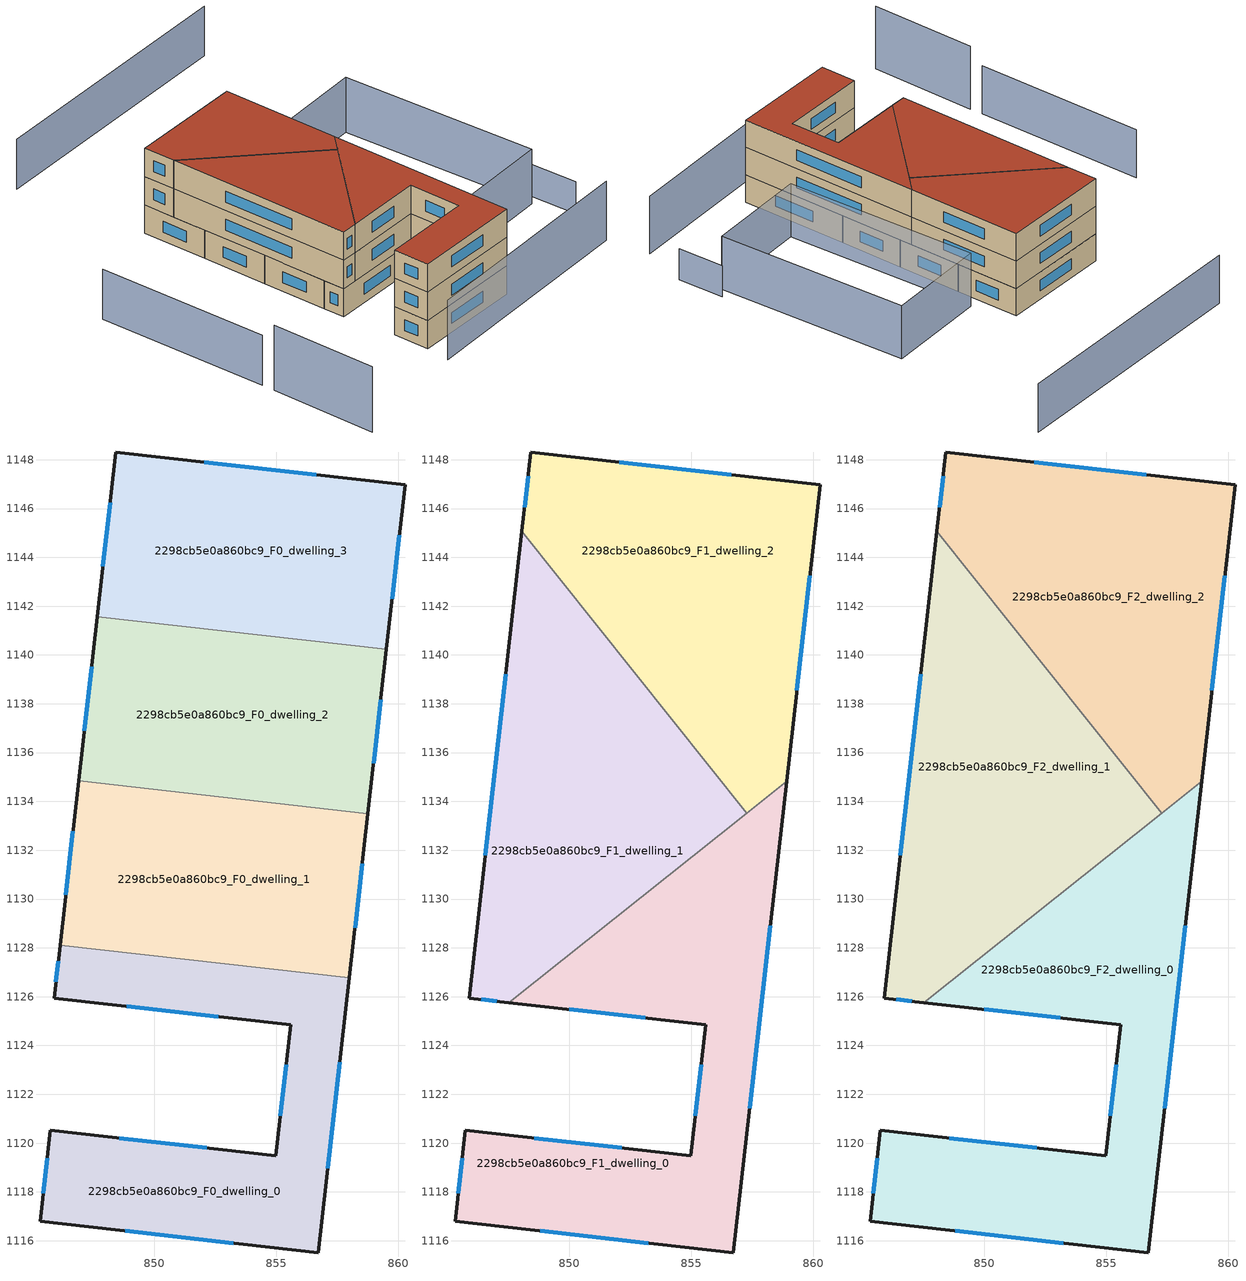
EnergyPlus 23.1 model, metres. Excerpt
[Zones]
2298cb5e0a860bc9_F0_dwelling_0
 floor ground (EU_floor_Construction): 857.99,1126.77 856.72,1115.51 845.32,1116.8 845.74,1120.53 854.99,1119.48 855.59,1124.85 845.9,1125.94 846.15,1128.11 z0
 wall outside (EU_wall_Construction): 846.15,1128.11 845.9,1125.94 855.59,1124.85 854.99,1119.48 845.74,1120.53 845.32,1116.8 856.72,1115.51 857.99,1126.77 z0:3
 wall to 2298cb5e0a860bc9_F0_dwelling_1 (EU_wall_Construction): 857.99,1126.77 846.15,1128.11 z0:3
 window (EU_Window_Construction): 848.87,1125.61 852.62,1125.19 / 846.07,1127.45 845.98,1126.61 / 857.11,1118.96 857.61,1123.32 / 848.81,1116.4 853.23,1115.91 / 845.61,1119.39 845.45,1117.94 / 852.15,1119.8 848.57,1120.21 / 855.41,1123.21 855.17,1121.13 z0.92:2.08
2298cb5e0a860bc9_F0_dwelling_1
 floor ground (EU_floor_Construction): 858.76,1133.5 857.99,1126.77 846.15,1128.11 846.91,1134.84 z0
 wall outside (EU_wall_Construction): 846.91,1134.84 846.15,1128.11 / 857.99,1126.77 858.76,1133.5 z0:3
 wall to 2298cb5e0a860bc9_F0_dwelling_2 (EU_wall_Construction): 858.76,1133.5 846.91,1134.84 z0:3
 window (EU_Window_Construction): 846.67,1132.78 846.38,1130.17 / 858.23,1128.83 858.52,1131.44 z0.92:2.08
2298cb5e0a860bc9_F0_dwelling_2
 floor ground (EU_floor_Construction): 859.52,1140.23 858.76,1133.5 846.91,1134.84 847.66,1141.57 z0
 wall outside (EU_wall_Construction): 847.66,1141.57 846.91,1134.84 / 858.76,1133.5 859.52,1140.23 z0:3
 wall to 2298cb5e0a860bc9_F0_dwelling_3 (EU_wall_Construction): 859.52,1140.23 847.66,1141.57 z0:3
 window (EU_Window_Construction): 847.43,1139.51 847.14,1136.9 / 858.99,1135.56 859.28,1138.17 z0.92:2.08
2298cb5e0a860bc9_F0_dwelling_3
 floor ground (EU_floor_Construction): 860.28,1146.96 859.52,1140.23 847.66,1141.57 848.42,1148.3 z0
 wall outside (EU_wall_Construction): 859.52,1140.23 860.28,1146.96 848.42,1148.3 847.66,1141.57 z0:3
 window (EU_Window_Construction): 848.19,1146.24 847.9,1143.63 / 856.65,1147.37 852.05,1147.89 / 859.75,1142.29 860.04,1144.9 z0.92:2.08
2298cb5e0a860bc9_F1_dwelling_0
 floor to 2298cb5e0a860bc9_F0_dwelling_0 (EU_floor_Construction): 857.99,1126.77 856.72,1115.51 845.32,1116.8 845.74,1120.53 854.99,1119.48 855.59,1124.85 847.53,1125.76 849.94,1127.68 z3
 floor to 2298cb5e0a860bc9_F0_dwelling_2 (EU_floor_Construction): 858.9,1134.83 858.76,1133.5 857.43,1133.65 z3
 floor to 2298cb5e0a860bc9_F0_dwelling_1 (EU_floor_Construction): 858.76,1133.5 857.99,1126.77 849.94,1127.68 857.43,1133.65 z3
 wall outside (EU_wall_Construction): 847.53,1125.76 855.59,1124.85 854.99,1119.48 845.74,1120.53 845.32,1116.8 856.72,1115.51 858.91,1134.83 z3:6
 wall to 2298cb5e0a860bc9_F1_dwelling_1 (EU_wall_Construction): 857.27,1133.52 847.53,1125.76 z3:6
 wall to 2298cb5e0a860bc9_F1_dwelling_2 (EU_wall_Construction): 858.91,1134.83 857.27,1133.52 z3:6
 window (EU_Window_Construction): 850,1125.48 853.12,1125.13 / 857.39,1121.43 858.24,1128.91 / 848.81,1116.4 853.23,1115.91 / 845.61,1119.39 845.45,1117.94 / 852.15,1119.8 848.57,1120.21 / 855.41,1123.21 855.17,1121.13 z3.92:5.08
2298cb5e0a860bc9_F1_dwelling_1
 floor to 2298cb5e0a860bc9_F0_dwelling_1 (EU_floor_Construction): 857.13,1133.69 857.27,1133.52 849.94,1127.68 846.15,1128.11 846.91,1134.84 z3
 floor to 2298cb5e0a860bc9_F0_dwelling_0 (EU_floor_Construction): 849.94,1127.68 847.53,1125.76 845.9,1125.94 846.15,1128.11 z3
 floor to 2298cb5e0a860bc9_F0_dwelling_2 (EU_floor_Construction): 851.16,1141.18 857.13,1133.69 846.91,1134.84 847.67,1141.57 z3
 floor to 2298cb5e0a860bc9_F0_dwelling_3 (EU_floor_Construction): 848.06,1145.07 851.16,1141.18 847.67,1141.57 z3
 wall outside (EU_wall_Construction): 848.06,1145.07 845.9,1125.94 847.53,1125.76 z3:6
 wall to 2298cb5e0a860bc9_F1_dwelling_2 (EU_wall_Construction): 857.27,1133.52 848.06,1145.07 z3:6
 window (EU_Window_Construction): 847.4,1139.21 846.56,1131.8 / 846.4,1125.89 847.03,1125.82 z3.92:5.08
2298cb5e0a860bc9_F1_dwelling_2
 floor to 2298cb5e0a860bc9_F0_dwelling_2 (EU_floor_Construction): 859.52,1140.23 858.9,1134.83 857.43,1133.65 857.13,1133.69 851.16,1141.18 z3
 floor to 2298cb5e0a860bc9_F0_dwelling_3 (EU_floor_Construction): 860.28,1146.96 859.51,1140.23 851.16,1141.18 848.06,1145.07 848.42,1148.3 z3
 floor to 2298cb5e0a860bc9_F0_dwelling_1 (EU_floor_Construction): 857.43,1133.65 857.27,1133.52 857.13,1133.69 z3
 wall outside (EU_wall_Construction): 858.91,1134.83 860.28,1146.96 848.42,1148.3 848.06,1145.07 z3:6
 window (EU_Window_Construction): 848.31,1147.31 848.17,1146.06 / 856.65,1147.37 852.05,1147.89 / 859.32,1138.55 859.86,1143.25 z3.92:5.08
2298cb5e0a860bc9_F2_dwelling_0
 floor to 2298cb5e0a860bc9_F1_dwelling_0 (EU_floor_Construction): 858.91,1134.83 856.72,1115.51 845.32,1116.8 845.74,1120.53 854.99,1119.48 855.59,1124.85 847.53,1125.76 z6
 wall outside (EU_wall_Construction): 847.53,1125.76 855.59,1124.85 854.99,1119.48 845.74,1120.53 845.32,1116.8 856.72,1115.51 858.91,1134.83 z6:9
 wall to 2298cb5e0a860bc9_F2_dwelling_1 (EU_wall_Construction): 857.27,1133.52 847.53,1125.76 z6:9
 wall to 2298cb5e0a860bc9_F2_dwelling_2 (EU_wall_Construction): 858.91,1134.83 857.27,1133.52 z6:9
 window (EU_Window_Construction): 850,1125.48 853.12,1125.13 / 857.39,1121.43 858.24,1128.91 / 848.81,1116.4 853.23,1115.91 / 845.61,1119.39 845.45,1117.94 / 852.15,1119.8 848.57,1120.21 / 855.41,1123.21 855.17,1121.13 z6.92:8.08
 roof outside (EU_roof_Construction): 856.72,1115.51 858.91,1134.83 847.53,1125.76 855.59,1124.85 854.99,1119.48 845.74,1120.53 845.32,1116.8 z9
2298cb5e0a860bc9_F2_dwelling_1
 floor to 2298cb5e0a860bc9_F1_dwelling_1 (EU_floor_Construction): 848.06,1145.07 857.27,1133.52 847.53,1125.76 845.9,1125.94 z6
 wall outside (EU_wall_Construction): 848.06,1145.07 845.9,1125.94 847.53,1125.76 z6:9
 wall to 2298cb5e0a860bc9_F2_dwelling_2 (EU_wall_Construction): 857.27,1133.52 848.06,1145.07 z6:9
 window (EU_Window_Construction): 847.4,1139.21 846.56,1131.8 / 846.4,1125.89 847.03,1125.82 z6.92:8.08
 roof outside (EU_roof_Construction): 857.27,1133.52 848.06,1145.07 845.9,1125.94 847.53,1125.76 z9
2298cb5e0a860bc9_F2_dwelling_2
 floor to 2298cb5e0a860bc9_F1_dwelling_2 (EU_floor_Construction): 860.28,1146.96 858.91,1134.83 857.27,1133.52 848.06,1145.07 848.42,1148.3 z6
 wall outside (EU_wall_Construction): 858.91,1134.83 860.28,1146.96 848.42,1148.3 848.06,1145.07 z6:9
 window (EU_Window_Construction): 848.31,1147.31 848.17,1146.06 / 856.65,1147.37 852.05,1147.89 / 859.32,1138.55 859.86,1143.25 z6.92:8.08
 roof outside (EU_roof_Construction): 858.91,1134.83 860.28,1146.96 848.42,1148.3 848.06,1145.07 857.27,1133.52 z9
shading: 844.73,1114.34 868.91,1112.58 z0:6.3; 871.23,1117.18 871.64,1122.11 z0:3.4; 832.35,1124.9 831.04,1113.87 z0:6.9; 870.6,1121.39 859.63,1122.16 / 859.63,1122.16 861.04,1142.51 / 861.04,1142.51 872.01,1141.75 / 872.01,1141.75 870.6,1121.39 z0:5.8; 834.38,1144.11 832.47,1126.24 / 876.13,1159.07 848.66,1161.83 z0:5.3
[Building]
EU S2 Campaign: North Axis=0; Terrain=City; Solar Distribution=FullExterior
[Site:Location]
Cape.Town.Intl.AP: Latitude=-33.965; Longitude=18.602; Time Zone=2; Elevation=46
[SizingPeriod:WeatherFileDays]
AnnualSizingPeriod: Begin Month=1; Begin Day of Month=1; End Month=12; End Day of Month=31; Day of Week for Start Day=Monday; Use Weather File Daylight Saving Period=No; Use Weather File Rain and Snow Indicators=No
[MATERIAL]
EU_InternalMass_Material: Roughness=MediumRough; Thickness=0.1; Conductivity=1; Density=1800; Specific Heat=900; Thermal Absorptance=0.9; Solar Absorptance=0.7; Visible Absorptance=0.7
[MATERIAL:NOMASS] Roughness=MediumRough; Thermal Absorptance=0.9; Solar Absorptance=0.7; Visible Absorptance=0.7
Name | Thermal Resistance
EU_wall_NoMass | 0.443251
EU_roof_NoMass | 0.403317
EU_floor_NoMass | 0.599929
[WINDOWMATERIAL:SIMPLEGLAZINGSYSTEM]
EU_Window_SimpleGlazing: UFactor=4.90254; Solar Heat Gain Coefficient=0.85; Visible Transmittance=0.85
[CONSTRUCTION]
EU_wall_Construction: EU_wall_NoMass
EU_roof_Construction: EU_roof_NoMass
EU_floor_Construction: EU_floor_NoMass
EU_Window_Construction: EU_Window_SimpleGlazing
EU_InternalMass_Construction: EU_InternalMass_Material
[ZONE] Type=1; Multiplier=1; Ceiling Height=autocalculate; Floor Area=autocalculate; Part of Total Floor Area=Yes
Name | Volume
2298cb5e0a860bc9_F0_dwelling_0 | 242.313
2298cb5e0a860bc9_F1_dwelling_0; 2298cb5e0a860bc9_F2_dwelling_0 | 323.097
2298cb5e0a860bc9_F0_dwelling_1 | 242.307
2298cb5e0a860bc9_F1_dwelling_1; 2298cb5e0a860bc9_F2_dwelling_1 | 323.111
2298cb5e0a860bc9_F0_dwelling_2 | 242.319
2298cb5e0a860bc9_F1_dwelling_2; 2298cb5e0a860bc9_F2_dwelling_2 | 323.087
2298cb5e0a860bc9_F0_dwelling_3 | 242.337
[INTERNALMASS] Construction=EU_InternalMass_Construction
Name | Zone or ZoneList | Surface Area
2298cb5e0a860bc9_F0_dwelling_0_EU_InternalMass | 2298cb5e0a860bc9_F0_dwelling_0 | 80.7713
2298cb5e0a860bc9_F0_dwelling_1_EU_InternalMass | 2298cb5e0a860bc9_F0_dwelling_1 | 80.7689
2298cb5e0a860bc9_F0_dwelling_2_EU_InternalMass | 2298cb5e0a860bc9_F0_dwelling_2 | 80.7729
2298cb5e0a860bc9_F0_dwelling_3_EU_InternalMass | 2298cb5e0a860bc9_F0_dwelling_3 | 80.7792
2298cb5e0a860bc9_F1_dwelling_0_EU_InternalMass | 2298cb5e0a860bc9_F1_dwelling_0 | 107.699
2298cb5e0a860bc9_F1_dwelling_1_EU_InternalMass | 2298cb5e0a860bc9_F1_dwelling_1 | 107.704
2298cb5e0a860bc9_F1_dwelling_2_EU_InternalMass | 2298cb5e0a860bc9_F1_dwelling_2 | 107.697
2298cb5e0a860bc9_F2_dwelling_0_EU_InternalMass | 2298cb5e0a860bc9_F2_dwelling_0 | 107.699
2298cb5e0a860bc9_F2_dwelling_1_EU_InternalMass | 2298cb5e0a860bc9_F2_dwelling_1 | 107.704
2298cb5e0a860bc9_F2_dwelling_2_EU_InternalMass | 2298cb5e0a860bc9_F2_dwelling_2 | 107.697
[OTHEREQUIPMENT] Fuel Type=Electricity; Design Level Calculation Method=Watts/Area; Power per Zone Floor Area=1; Fraction Latent=0; Fraction Radiant=0; Fraction Lost=0; Carbon Dioxide Generation Rate=0; EndUse Subcategory=EU_Step8_InternalGains
Name | Zone or ZoneList or Space or SpaceList | Schedule
EU_Step8_InternalGain_2298cb5e0a860bc9_F0_dwelling_0_f000 | 2298cb5e0a860bc9_F0_dwelling_0 | EU_Step8_GainSchedule_2298cb5e0a860bc9_F0_dwelling_0_f000
EU_Step8_InternalGain_2298cb5e0a860bc9_F0_dwelling_1_f000 | 2298cb5e0a860bc9_F0_dwelling_1 | EU_Step8_GainSchedule_2298cb5e0a860bc9_F0_dwelling_1_f000
EU_Step8_InternalGain_2298cb5e0a860bc9_F0_dwelling_2_f000 | 2298cb5e0a860bc9_F0_dwelling_2 | EU_Step8_GainSchedule_2298cb5e0a860bc9_F0_dwelling_2_f000
EU_Step8_InternalGain_2298cb5e0a860bc9_F0_dwelling_3_f000 | 2298cb5e0a860bc9_F0_dwelling_3 | EU_Step8_GainSchedule_2298cb5e0a860bc9_F0_dwelling_3_f000
EU_Step8_InternalGain_2298cb5e0a860bc9_F1_dwelling_0_f000 | 2298cb5e0a860bc9_F1_dwelling_0 | EU_Step8_GainSchedule_2298cb5e0a860bc9_F1_dwelling_0_f000
EU_Step8_InternalGain_2298cb5e0a860bc9_F1_dwelling_1_f000 | 2298cb5e0a860bc9_F1_dwelling_1 | EU_Step8_GainSchedule_2298cb5e0a860bc9_F1_dwelling_1_f000
EU_Step8_InternalGain_2298cb5e0a860bc9_F1_dwelling_2_f000 | 2298cb5e0a860bc9_F1_dwelling_2 | EU_Step8_GainSchedule_2298cb5e0a860bc9_F1_dwelling_2_f000
EU_Step8_InternalGain_2298cb5e0a860bc9_F2_dwelling_0_f000 | 2298cb5e0a860bc9_F2_dwelling_0 | EU_Step8_GainSchedule_2298cb5e0a860bc9_F2_dwelling_0_f000
EU_Step8_InternalGain_2298cb5e0a860bc9_F2_dwelling_1_f000 | 2298cb5e0a860bc9_F2_dwelling_1 | EU_Step8_GainSchedule_2298cb5e0a860bc9_F2_dwelling_1_f000
EU_Step8_InternalGain_2298cb5e0a860bc9_F2_dwelling_2_f000 | 2298cb5e0a860bc9_F2_dwelling_2 | EU_Step8_GainSchedule_2298cb5e0a860bc9_F2_dwelling_2_f000
[ZONEVENTILATION:DESIGNFLOWRATE] Schedule=EU_AlwaysOn; Design Flow Rate Calculation Method=AirChanges/Hour; Air Changes per Hour=0.713097; Ventilation Type=Natural; Fan Pressure Rise=0; Fan Total Efficiency=1; Constant Term Coefficient=1; Temperature Term Coefficient=0; Velocity Term Coefficient=0; Velocity Squared Term Coefficient=0; Minimum Indoor Temperature=-100; Maximum Indoor Temperature=100; Delta Temperature=-100; Minimum Outdoor Temperature=-100; Maximum Outdoor Temperature=100; Maximum Wind Speed=40
Name | Zone or ZoneList or Space or SpaceList
EU_ConstantAir_2298cb5e0a860bc9_F0_dwelling_0 | 2298cb5e0a860bc9_F0_dwelling_0
EU_ConstantAir_2298cb5e0a860bc9_F0_dwelling_1 | 2298cb5e0a860bc9_F0_dwelling_1
EU_ConstantAir_2298cb5e0a860bc9_F0_dwelling_2 | 2298cb5e0a860bc9_F0_dwelling_2
EU_ConstantAir_2298cb5e0a860bc9_F0_dwelling_3 | 2298cb5e0a860bc9_F0_dwelling_3
EU_ConstantAir_2298cb5e0a860bc9_F1_dwelling_0 | 2298cb5e0a860bc9_F1_dwelling_0
EU_ConstantAir_2298cb5e0a860bc9_F1_dwelling_1 | 2298cb5e0a860bc9_F1_dwelling_1
EU_ConstantAir_2298cb5e0a860bc9_F1_dwelling_2 | 2298cb5e0a860bc9_F1_dwelling_2
EU_ConstantAir_2298cb5e0a860bc9_F2_dwelling_0 | 2298cb5e0a860bc9_F2_dwelling_0
EU_ConstantAir_2298cb5e0a860bc9_F2_dwelling_1 | 2298cb5e0a860bc9_F2_dwelling_1
EU_ConstantAir_2298cb5e0a860bc9_F2_dwelling_2 | 2298cb5e0a860bc9_F2_dwelling_2
[HVACTEMPLATE:THERMOSTAT] Constant Heating Setpoint=20; Constant Cooling Setpoint=50
EU_HeatOnly_2298cb5e0a860bc9_F0_dwelling_0; EU_HeatOnly_2298cb5e0a860bc9_F0_dwelling_1; EU_HeatOnly_2298cb5e0a860bc9_F0_dwelling_2; EU_HeatOnly_2298cb5e0a860bc9_F0_dwelling_3; EU_HeatOnly_2298cb5e0a860bc9_F1_dwelling_0; EU_HeatOnly_2298cb5e0a860bc9_F1_dwelling_1; EU_HeatOnly_2298cb5e0a860bc9_F1_dwelling_2; EU_HeatOnly_2298cb5e0a860bc9_F2_dwelling_0; EU_HeatOnly_2298cb5e0a860bc9_F2_dwelling_1; EU_HeatOnly_2298cb5e0a860bc9_F2_dwelling_2
[HVACTEMPLATE:ZONE:IDEALLOADSAIRSYSTEM] System Availability Schedule=EU_AlwaysOn; Maximum Heating Supply Air Temperature=50; Minimum Cooling Supply Air Temperature=13; Maximum Heating Supply Air Humidity Ratio=0.0156; Minimum Cooling Supply Air Humidity Ratio=0.0077; Heating Limit=NoLimit; Cooling Limit=NoLimit; Heating Availability Schedule=EU_AlwaysOn; Cooling Availability Schedule=EU_CoolingOff; Dehumidification Control Type=ConstantSensibleHeatRatio; Cooling Sensible Heat Ratio=0.7; Dehumidification Setpoint=60; Humidification Control Type=None; Humidification Setpoint=30; Outdoor Air Method=None; Outdoor Air Flow Rate per Person=0.00944; Outdoor Air Flow Rate per Zone Floor Area=0; Outdoor Air Flow Rate per Zone=0; Demand Controlled Ventilation Type=None; Outdoor Air Economizer Type=NoEconomizer; Heat Recovery Type=None; Sensible Heat Recovery Effectiveness=0.7; Latent Heat Recovery Effectiveness=0.65
Name | Template Thermostat
2298cb5e0a860bc9_F0_dwelling_0 | EU_HeatOnly_2298cb5e0a860bc9_F0_dwelling_0
2298cb5e0a860bc9_F0_dwelling_1 | EU_HeatOnly_2298cb5e0a860bc9_F0_dwelling_1
2298cb5e0a860bc9_F0_dwelling_2 | EU_HeatOnly_2298cb5e0a860bc9_F0_dwelling_2
2298cb5e0a860bc9_F0_dwelling_3 | EU_HeatOnly_2298cb5e0a860bc9_F0_dwelling_3
2298cb5e0a860bc9_F1_dwelling_0 | EU_HeatOnly_2298cb5e0a860bc9_F1_dwelling_0
2298cb5e0a860bc9_F1_dwelling_1 | EU_HeatOnly_2298cb5e0a860bc9_F1_dwelling_1
2298cb5e0a860bc9_F1_dwelling_2 | EU_HeatOnly_2298cb5e0a860bc9_F1_dwelling_2
2298cb5e0a860bc9_F2_dwelling_0 | EU_HeatOnly_2298cb5e0a860bc9_F2_dwelling_0
2298cb5e0a860bc9_F2_dwelling_1 | EU_HeatOnly_2298cb5e0a860bc9_F2_dwelling_1
2298cb5e0a860bc9_F2_dwelling_2 | EU_HeatOnly_2298cb5e0a860bc9_F2_dwelling_2
[SIZING:ZONE] Zone Cooling Design Supply Air Temperature Input Method=SupplyAirTemperature; Zone Cooling Design Supply Air Temperature=13; Zone Heating Design Supply Air Temperature Input Method=SupplyAirTemperature; Zone Heating Design Supply Air Temperature=50; Zone Cooling Design Supply Air Humidity Ratio=0.008; Zone Heating Design Supply Air Humidity Ratio=0.008; Cooling Design Air Flow Method=DesignDay; Cooling Design Air Flow Rate=0; Cooling Minimum Air Flow per Zone Floor Area=0.000762; Cooling Minimum Air Flow=0; Cooling Minimum Air Flow Fraction=0.2; Heating Design Air Flow Method=DesignDay; Heating Design Air Flow Rate=0; Heating Maximum Air Flow per Zone Floor Area=0.002032; Heating Maximum Air Flow=0.141576; Heating Maximum Air Flow Fraction=0.3; Account for Dedicated Outdoor Air System=No; Dedicated Outdoor Air System Control Strategy=NeutralSupplyAir; Dedicated Outdoor Air Low Setpoint Temperature for Design=autosize; Dedicated Outdoor Air High Setpoint Temperature for Design=autosize; Zone Load Sizing Method=Sensible Load Only No Latent Load; Zone Latent Cooling Design Supply Air Humidity Ratio Input Method=HumidityRatioDifference; Zone Cooling Design Supply Air Humidity Ratio Difference=0.005; Zone Latent Heating Design Supply Air Humidity Ratio Input Method=HumidityRatioDifference; Zone Humidification Design Supply Air Humidity Ratio Difference=0.005
2298cb5e0a860bc9_F0_dwelling_0; 2298cb5e0a860bc9_F0_dwelling_1; 2298cb5e0a860bc9_F0_dwelling_2; 2298cb5e0a860bc9_F0_dwelling_3; 2298cb5e0a860bc9_F1_dwelling_0; 2298cb5e0a860bc9_F1_dwelling_1; 2298cb5e0a860bc9_F1_dwelling_2; 2298cb5e0a860bc9_F2_dwelling_0; 2298cb5e0a860bc9_F2_dwelling_1; 2298cb5e0a860bc9_F2_dwelling_2
[SCHEDULE:CONSTANT]
Name | Hourly Value
EU_AlwaysOn | 1
EU_CoolingOff | 0
[SCHEDULE:FILE] Column Number=1; Rows to Skip at Top=0; Number of Hours of Data=8760; Column Separator=Comma; Interpolate to Timestep=No; Minutes per Item=60; Adjust Schedule for Daylight Savings=Yes
Name | File
EU_Step8_GainSchedule_2298cb5e0a860bc9_F0_dwelling_0_f000 | ../../schedules/2298cb5e0a860bc9/2298cb5e0a860bc9_F0_dwelling_0_f000_gain.csv
EU_Step8_GainSchedule_2298cb5e0a860bc9_F0_dwelling_1_f000 | ../../schedules/2298cb5e0a860bc9/2298cb5e0a860bc9_F0_dwelling_1_f000_gain.csv
EU_Step8_GainSchedule_2298cb5e0a860bc9_F0_dwelling_2_f000 | ../../schedules/2298cb5e0a860bc9/2298cb5e0a860bc9_F0_dwelling_2_f000_gain.csv
EU_Step8_GainSchedule_2298cb5e0a860bc9_F0_dwelling_3_f000 | ../../schedules/2298cb5e0a860bc9/2298cb5e0a860bc9_F0_dwelling_3_f000_gain.csv
EU_Step8_GainSchedule_2298cb5e0a860bc9_F1_dwelling_0_f000 | ../../schedules/2298cb5e0a860bc9/2298cb5e0a860bc9_F1_dwelling_0_f000_gain.csv
EU_Step8_GainSchedule_2298cb5e0a860bc9_F1_dwelling_1_f000 | ../../schedules/2298cb5e0a860bc9/2298cb5e0a860bc9_F1_dwelling_1_f000_gain.csv
EU_Step8_GainSchedule_2298cb5e0a860bc9_F1_dwelling_2_f000 | ../../schedules/2298cb5e0a860bc9/2298cb5e0a860bc9_F1_dwelling_2_f000_gain.csv
EU_Step8_GainSchedule_2298cb5e0a860bc9_F2_dwelling_0_f000 | ../../schedules/2298cb5e0a860bc9/2298cb5e0a860bc9_F2_dwelling_0_f000_gain.csv
EU_Step8_GainSchedule_2298cb5e0a860bc9_F2_dwelling_1_f000 | ../../schedules/2298cb5e0a860bc9/2298cb5e0a860bc9_F2_dwelling_1_f000_gain.csv
EU_Step8_GainSchedule_2298cb5e0a860bc9_F2_dwelling_2_f000 | ../../schedules/2298cb5e0a860bc9/2298cb5e0a860bc9_F2_dwelling_2_f000_gain.csv
